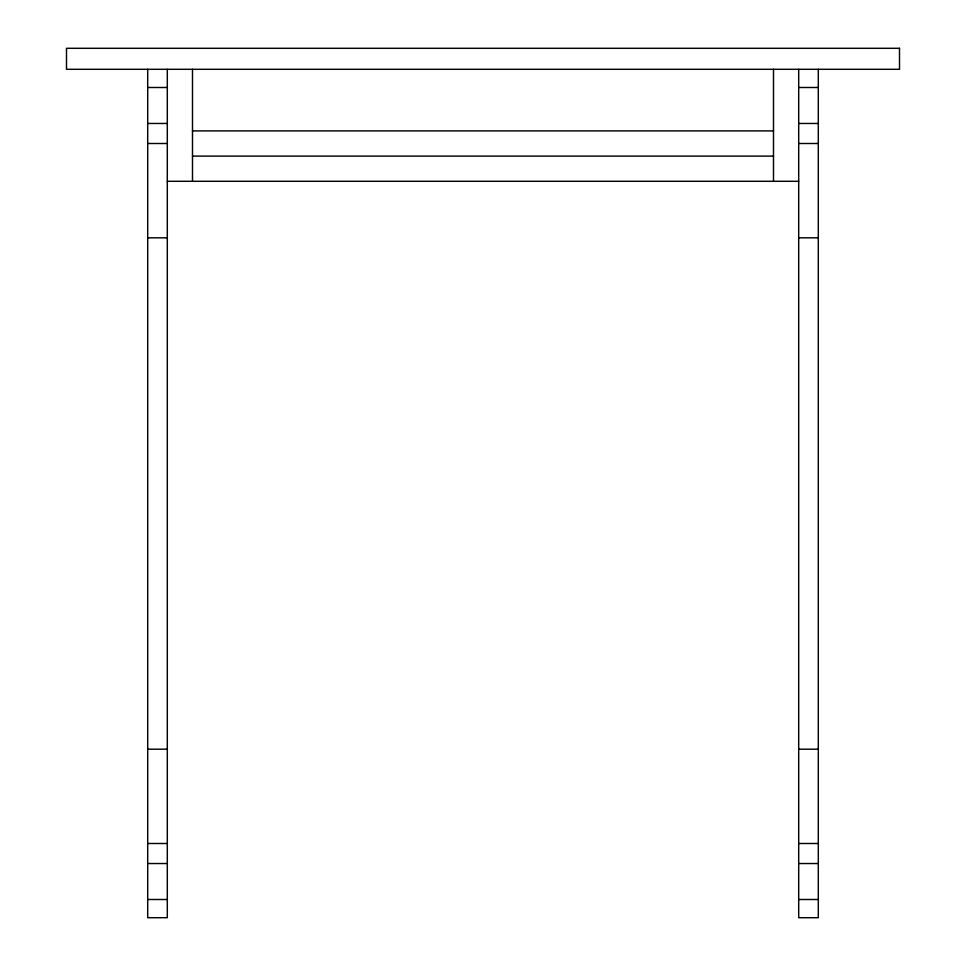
<?xml version="1.0" encoding="UTF-8"?>
<svg xmlns="http://www.w3.org/2000/svg" width="966" height="966" viewBox="0 0 966 966"><rect width="100%" height="100%" fill="white"/><g stroke="black" fill="none" stroke-linecap="round" stroke-linejoin="round"><path stroke-width="1.45" d="M147.701 87.495L167.299 87.495M798.701 87.495L818.299 87.495M147.701 123.467L167.299 123.467M798.701 123.467L818.299 123.467M192.5 130.905L773.5 130.905M147.701 143.499L167.299 143.499M798.701 143.499L818.299 143.499M192.5 156.106L773.5 156.106M167.299 181.294L798.701 181.294M147.701 237.817L167.299 237.817M798.701 237.817L818.299 237.817M147.701 749.181L167.299 749.181M798.701 749.181L818.299 749.181M147.701 843.499L167.299 843.499M798.701 843.499L818.299 843.499M147.701 863.532L167.299 863.532M798.701 863.532L818.299 863.532M147.701 899.503L167.299 899.503M798.701 899.503L818.299 899.503M818.299 69.298L818.299 917.7L798.701 917.7L798.701 69.298M773.5 69.298L773.5 181.294M192.5 69.298L192.5 181.294M167.299 69.298L167.299 917.7L147.701 917.7L147.701 69.298M899.503 48.3L66.497 48.3L66.497 69.298L899.503 69.298L899.503 48.3"/></g></svg>
